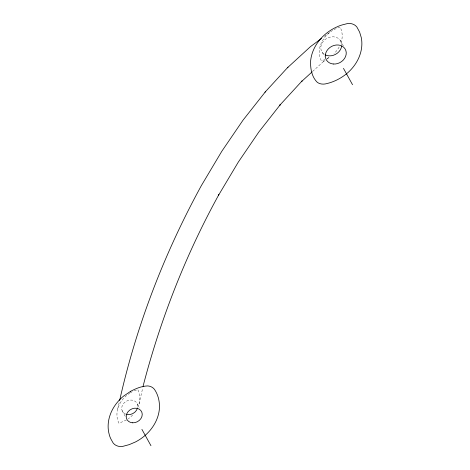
<?xml version="1.0" encoding="UTF-8"?>
<svg xmlns="http://www.w3.org/2000/svg" width="470" height="470" viewBox="0 0 470 470"><rect width="100%" height="100%" fill="white"/><g stroke="black" fill="none" stroke-linecap="round" stroke-linejoin="round"><path stroke-width="0.35" stroke-dasharray="2.35 1.76" d="M117.682 409.023L119.48 401.192M139.102 403.801L142.78 387.75M312.626 71.434L323.301 61.705L322.444 62.393L326.532 59.39M324.418 36.337L330.868 31.602M327.12 58.962L330.04 56.817M326.897 58.656L328.806 57.587A25.991 21.796 -29 0 0 330.028 56.8M126.448 420.004L118.975 423.276L118.381 422.025A25.991 21.796 -29 0 1 129.72 393.202M324.929 59.59L321.333 60.859L320.111 57.875A25.991 21.796 -29 0 1 338.6 27.613L340.163 27.131L341.385 30.115L342.113 33.752A25.991 21.796 -29 0 1 340.362 44.538M134.214 390.817L137.81 389.548L139.026 392.532L139.755 396.169A25.991 21.796 -29 0 1 137.733 407.572M340.233 40.267L343.37 45.919M322.279 52.405L324.37 56.171M137.299 404.006L139.39 407.772M122.083 410.668L125.214 416.32M339.164 46.988A25.991 21.796 -29 0 1 333.97 53.633M130.337 392.82A25.991 21.796 -29 0 1 132.24 391.751M132.634 415.034A25.991 21.796 -29 0 1 128.269 418.805M125.508 414.076A8.319 6.98 -29 0 1 122.406 405.287A8.319 6.98 -29 0 1 132.188 400.123A8.319 6.98 -29 0 1 137.557 407.707M323.977 54.103A10.857 9.1 -29 0 1 327.091 38.24A10.857 9.1 -29 0 1 341.725 44.762"/><path stroke-width="0.7" d="M119.644 400.481C136.459 325.428 164.459 252.978 201.395 185.55L221.799 151.293L243.008 120.185L265.532 91.615M143.103 386.352L143.579 384.26C160.875 318.319 185.914 254.399 218.85 194.68L218.638 195.079L238.278 162.138L258.911 131.882L280.267 104.698L279.697 105.321L302.063 80.946L301.423 81.651L312.092 71.922M287.37 67.827L310.652 46.489L321.48 38.487M264.963 92.243L288.01 67.122M343.476 68.379L352.524 84.706M141.911 429.38L150.964 445.707M137.393 408.342A8.319 6.98 -29 0 1 126.119 414.299M341.661 46.007A10.857 9.1 -29 0 1 325.023 54.761M346.413 73.896C340.174 78.86 332.913 82.438 325.064 83.971A11.303 9.482 -29 0 1 317.279 82.321C311.704 76.886 310.341 68.62 310.605 61.159A40.743 34.169 -29 0 1 334.487 28.065L336.038 27.331A30.562 25.633 -29 0 1 342.383 24.869L347.289 23.612A11.303 9.482 -29 0 1 356.865 27.019L359.597 32.066L361.277 37.588A40.743 34.169 -29 0 1 346.413 73.896M130.642 391.316L123.587 396.104A40.743 34.169 -29 0 0 108.723 432.412L109.075 433.816A30.562 25.633 -29 0 0 111.026 439.233L113.135 442.981A11.303 9.482 -29 0 0 122.711 446.388L129.238 444.632L135.513 441.935A40.743 34.169 -29 0 0 159.395 408.841C159.859 402.02 158.367 395.141 154.513 389.43A11.303 9.482 -29 0 0 147.768 385.917C141.681 386.117 135.942 388.496 130.642 391.316M333.242 64.002A10.857 9.1 -29 0 0 345.849 50.543A10.857 9.1 -29 0 0 328.26 48.956A10.857 9.1 -29 0 0 333.242 64.002M132.622 422.806A8.319 6.98 -29 0 0 141.828 412.166A8.319 6.98 -29 0 0 128.204 411.52A8.319 6.98 -29 0 0 132.622 422.806"/></g></svg>
